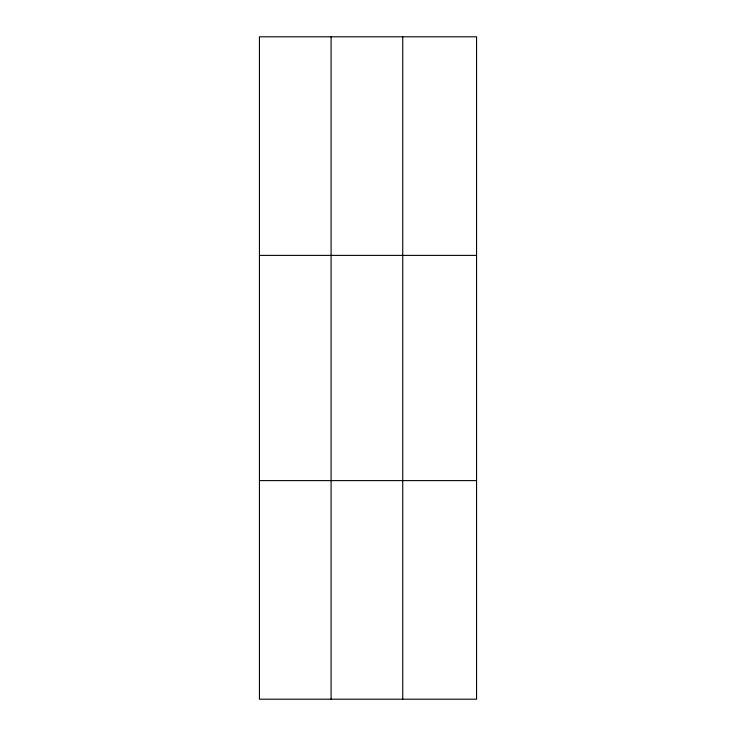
<?xml version="1.0" encoding="UTF-8"?>
<svg xmlns="http://www.w3.org/2000/svg" width="736" height="736" viewBox="0 0 736 736"><rect width="100%" height="100%" fill="white"/><g stroke="black" fill="none" stroke-linecap="round" stroke-linejoin="round"><path stroke-width="1.1" d="M331.09 699.2L331.09 36.8M402.739 699.2L402.739 36.8M259.431 255.392L476.569 255.392M259.431 480.608L476.569 480.608M476.569 683.588L476.569 699.2L259.431 699.2L259.431 36.8L476.569 36.8L476.569 683.588"/></g></svg>
